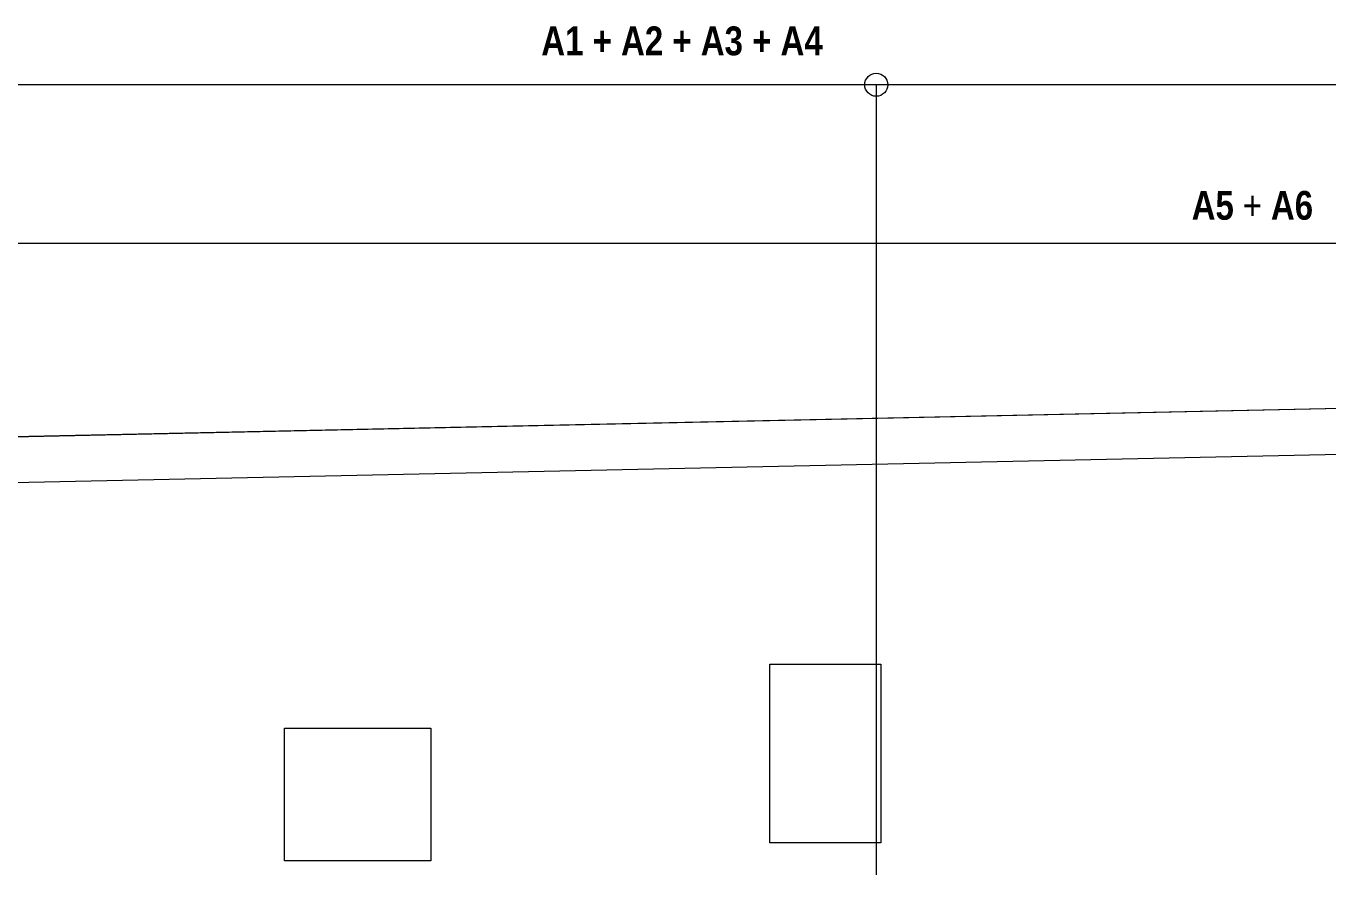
# Model space of a CAD drawing. Header units: metres. Extents: x -1137 to -1030, y 3 to 549.
# Drawn here: x -1090.22 to -1084.57, y 20.03 to 23.72 of the extents above; entities that cross this region are included whole.
import ezdxf

# ---------------------------------------------------------------- set-up
doc = ezdxf.new("R2010")
doc.units = ezdxf.units.M
for name, color, linetype, lineweight in [('A-ANNO-NOTE', 7, 'Continuous', 9), ('A-DETL', 7, 'Continuous', 13), ('A-DETL-GENF', 7, 'Continuous', 9), ('G-ANNO-TEXT', 7, 'Continuous', 9), ('S-BEAM', 7, 'Continuous', 50)]:
    doc.layers.add(name, color=color, linetype=linetype, lineweight=lineweight)
doc.styles.add('Arial Narrow_1', font='ARIALN.TTF', dxfattribs={"height": 0.125})
doc.styles.add('Arial Narrow_B', font='ARIALNB.TTF', dxfattribs={"height": 0.125})

# ---------------------------------------------------------------- blocks, each defined once
blk = doc.blocks.new('T2DExtentArrowReinf_v1 - Extent-9258357-DRG-2873075 - ELEVATION - ABUTMENT B Copy 1')
at = {"layer": 'A-DETL-GENF'}
blk.add_line((-1105.3613, 22.7774), (-1135.5289, 22.7774), dxfattribs=at)
blk = doc.blocks.new('T2DExtentArrowReinf_v1 - Extent-9257225-DRG-2873075 - ELEVATION - ABUTMENT B Copy 1')
at = {"layer": 'A-DETL-GENF'}
for p, q in [((-1105.3613, 23.4674), (-1135.5289, 23.4674)), ((-1125.3367, 23.4674), (-1125.3367, 20.035))]:
    blk.add_line(p, q, dxfattribs=at)

msp = doc.modelspace()

# ---------------------------------------------------------------- linework, layer by layer
at = {"layer": 'A-ANNO-NOTE'}
msp.add_circle((-1086.5321, 23.4674), 0.05, dxfattribs=at)
at = {"layer": 'A-DETL'}
msp.add_line((-1080.2634, 22.153), (-1097.0129, 21.7905), dxfattribs=at)
at = {"layer": 'A-DETL', "lineweight": 18}
for p, q in [((-1097.0178, 21.7946), (-1083.8235, 22.0779)), ((-1086.9943, 20.95), (-1086.5121, 20.95)), ((-1086.9943, 20.175), (-1086.9943, 20.95)), ((-1086.5121, 20.95), (-1086.5121, 20.175)), ((-1089.1005, 20.672), (-1088.4661, 20.672)), ((-1089.1005, 20.097), (-1089.1005, 20.672)), ((-1088.4661, 20.672), (-1088.4661, 20.097)), ((-1086.5121, 20.175), (-1086.9943, 20.175)), ((-1088.4661, 20.097), (-1089.1005, 20.097))]:
    msp.add_line(p, q, dxfattribs=at)
at = {"layer": 'S-BEAM', "lineweight": 13}
msp.add_line((-1097.0178, 21.5945), (-1083.8192, 21.8779), dxfattribs=at)

# ---------------------------------------------------------------- block references
at = {"layer": 'A-DETL-GENF'}
for name in ['T2DExtentArrowReinf_v1 - Extent-9257225-DRG-2873075 - ELEVATION - ABUTMENT B Copy 1', 'T2DExtentArrowReinf_v1 - Extent-9258357-DRG-2873075 - ELEVATION - ABUTMENT B Copy 1']:
    msp.add_blockref(name, (38.8046, 0), dxfattribs=at)

# ---------------------------------------------------------------- texts
at = {"layer": 'G-ANNO-TEXT', "insert": (-1087.9861, 23.7207), "char_height": 0.125, "attachment_point": 1, "style": 'Arial Narrow_B', "bg_fill": 3, "box_fill_scale": 1, "bg_fill_color": 256, "bg_fill_true_color": 13158600, "bg_fill_transparency": 0}
msp.add_mtext('A1 + A2 + A3 + A4', dxfattribs=at)

# ---------------------------------------------------------------- next in the draw order: texts
at = {"layer": 'G-ANNO-TEXT', "insert": (-1085.1626, 23.0062), "char_height": 0.125, "attachment_point": 1, "style": 'Arial Narrow_B', "bg_fill": 3, "box_fill_scale": 1, "bg_fill_color": 256, "bg_fill_true_color": 13158600, "bg_fill_transparency": 0}
msp.add_mtext('A5', dxfattribs=at)

# ---------------------------------------------------------------- next in the draw order: texts
at = {"layer": 'G-ANNO-TEXT', "insert": (-1084.9807, 23.0062), "char_height": 0.125, "attachment_point": 1, "style": 'Arial Narrow_1', "bg_fill": 3, "box_fill_scale": 1, "bg_fill_color": 256, "bg_fill_true_color": 13158600, "bg_fill_transparency": 0}
msp.add_mtext(' + ', dxfattribs=at)

# ---------------------------------------------------------------- next in the draw order: texts
at = {"layer": 'G-ANNO-TEXT', "insert": (-1084.8186, 23.0062), "char_height": 0.125, "attachment_point": 1, "style": 'Arial Narrow_B', "bg_fill": 3, "box_fill_scale": 1, "bg_fill_color": 256, "bg_fill_true_color": 13158600, "bg_fill_transparency": 0}
msp.add_mtext('A6', dxfattribs=at)

doc.saveas('drawing.dxf')
